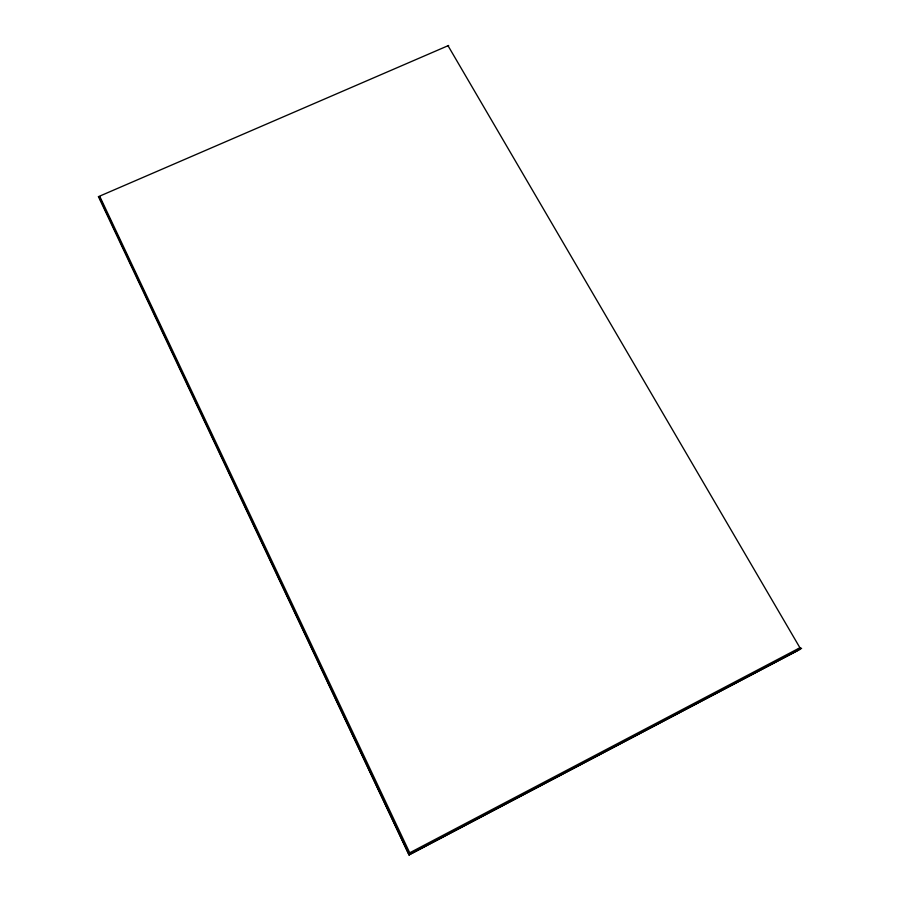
<?xml version="1.0" encoding="UTF-8"?>
<svg xmlns="http://www.w3.org/2000/svg" width="900" height="900" viewBox="0 0 900 900"><rect width="100%" height="100%" fill="white"/><g stroke="black" fill="none" stroke-linecap="round" stroke-linejoin="round"><path stroke-width="1.35" d="M448.661 45.45L98.438 196.661L409.016 855L800.258 649.294M409.466 853.684L409.151 854.663M409.32 854.134L409.095 854.73L100.361 199.44M409.354 853.92L409.714 852.806L99.855 196.549M409.241 854.303L409.5 853.594M409.354 854.066L409.14 854.685L798.176 650.205M799.504 649.462L798.041 649.361M409.714 852.806L799.909 647.741L801.596 648.54L800.111 648.45M101.272 200.588L100.496 200.149M99.63 197.516L98.438 196.661M448.132 45.911L799.909 647.741"/></g></svg>
